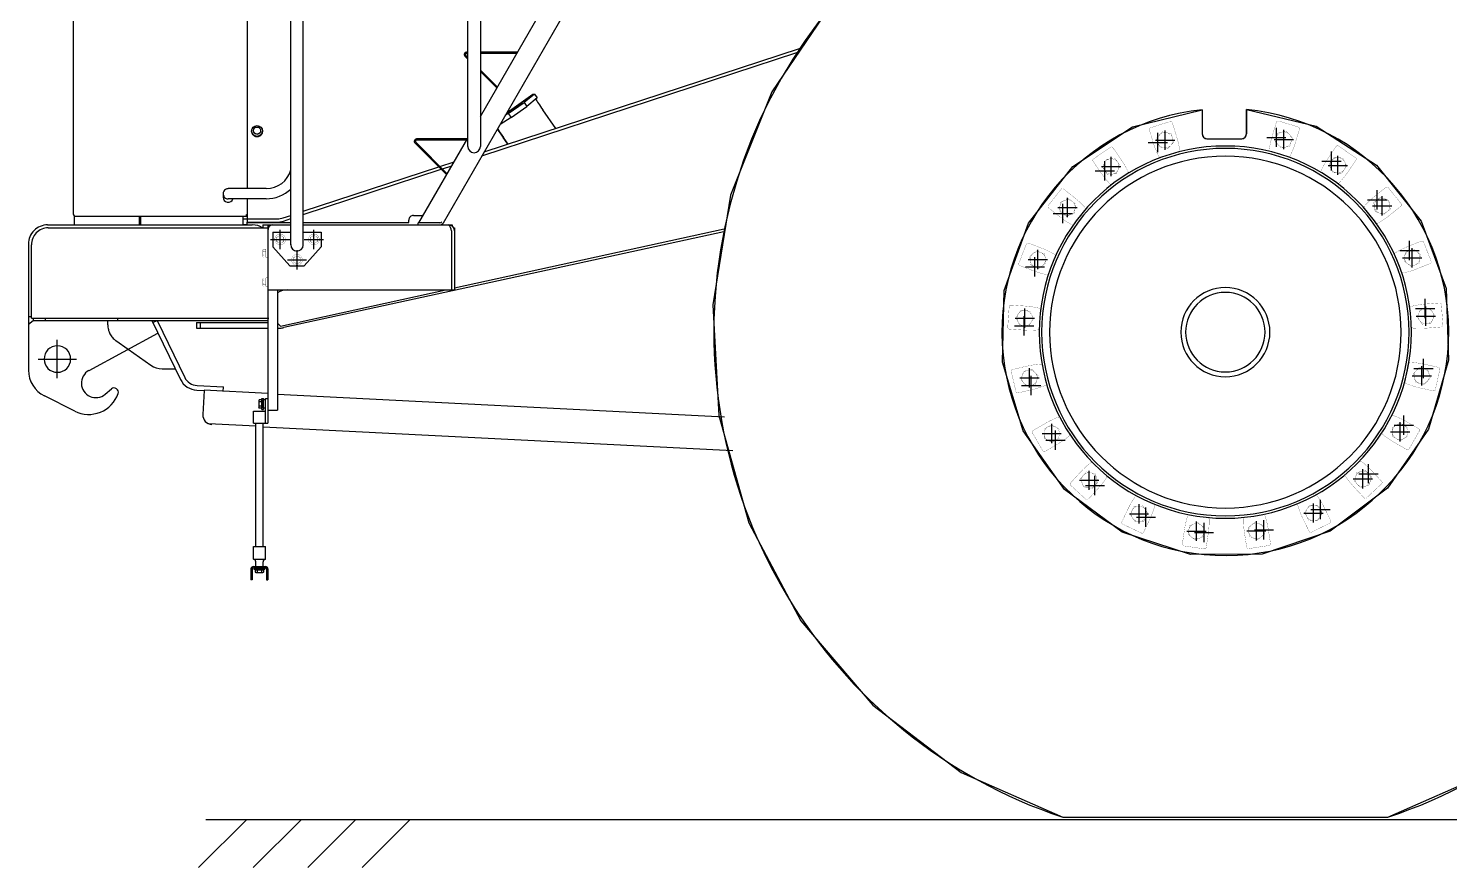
# Model space of a CAD drawing. Extents: x -633 to 241, y -1 to 752.
# Drawn here: x -196.3 to -48.8, y 2.3 to 89.3 of the extents above; entities that cross this region are included whole.
import ezdxf

# ---------------------------------------------------------------- set-up
doc = ezdxf.new("R2010")
doc.units = 0
doc.header["$LTSCALE"] = 48
doc.header["$PDMODE"] = 2
doc.header["$PDSIZE"] = -0.01
doc.linetypes.add('CENTERLINE', pattern=[1.25, 1, -0.0625, 0.125, -0.0625])
doc.linetypes.add('HIDDEN', pattern=[0.1875, 0.125, -0.0625])
doc.layers.add('0A537428______3_____', color=1, linetype='CONTINUOUS')

# ---------------------------------------------------------------- blocks, each defined once
blk = doc.blocks.new('DRW3_DET-12')
at = {"layer": '0A537428______3_____', "color": 7, "linetype": 'CONTINUOUS', "const_width": 0.02}
for points in [[(-1.13, -19.44, 0.04255), (-1.25, -20.88)], [(-0.95, -19.32, 0.333137), (-1.13, -19.44)], [(-0.95, -19.32, 0.024334), (0.95, -19.32)], [(0.8, -20.88, 1), (-0.8, -20.88, 1), (0.8, -20.88)], [(1.13, -19.44, 0.333137), (0.95, -19.32)], [(1.25, -20.88, 0.04255), (1.13, -19.44)], [(-1.25, -22.38, 0.414213), (-1.07, -22.57)], [(1.07, -22.57, 0.414213), (1.25, -22.38)]]:
    blk.add_lwpolyline(points, format="xyb", dxfattribs=at)
for points in [[(-0.8, -20.42), (0, -19.96)], [(-0.8, -21.33), (-0.8, -20.42)], [(0.8, -20.42), (0, -19.96)], [(0.8, -21.33), (0.8, -20.42)], [(-1.25, -20.88), (-1.25, -22.38)], [(0, -21.79), (-0.8, -21.33)], [(0, -21.79), (0.8, -21.33)], [(1.25, -20.88), (1.25, -22.38)], [(-1.07, -22.57), (1.07, -22.57)]]:
    blk.add_lwpolyline(points, dxfattribs=at)
at = {"layer": '0A537428______3_____', "color": 2, "linetype": 'CONTINUOUS'}
for p in [(0, -20.88), (0.8, -20.88)]:
    blk.add_point(p, dxfattribs=at)
blk = doc.blocks.new('*U188', base_point=(23.5008, 9.9935))
at = {"layer": '0A537428______3_____', "color": 230, "linetype": 'CONTINUOUS'}
blk.add_arc((23.5008, 9.9935), 0.1059, 269.99996, 344.82394, dxfattribs=at)
blk = doc.blocks.new('DRW3_DET-2')
at = {"layer": '0A537428______3_____', "color": 7, "linetype": 'CONTINUOUS', "const_width": 0.02}
for points in [[(0.56, 0, 1), (-0.56, 0, 1), (0.56, 0)], [(0.38, 0, 1), (-0.38, 0, 1), (0.38, 0)]]:
    blk.add_lwpolyline(points, format="xyb", dxfattribs=at)
for points in [[(-0.38, -0.22), (-0.38, 0.22)], [(-0.38, 0.22), (0, 0.43)], [(0.38, 0.22), (0, 0.43)], [(0.38, -0.22), (0.38, 0.22)], [(0, -0.43), (-0.38, -0.22)], [(0, -0.43), (0.38, -0.22)]]:
    blk.add_lwpolyline(points, dxfattribs=at)
at = {"layer": '0A537428______3_____', "color": 2, "linetype": 'CONTINUOUS'}
blk.add_point((0, 0), dxfattribs=at)
blk = doc.blocks.new('*U190', base_point=(23.3431, 9.8669))
at = {"layer": '0A537428______3_____', "color": 230, "linetype": 'CONTINUOUS'}
blk.add_arc((23.3431, 9.8669), 0.0212, 89.99987, 269.99989, dxfattribs=at)
blk = doc.blocks.new('*U189', base_point=(23.5008, 9.9935))
at = {"layer": '0A537428______3_____', "color": 230, "linetype": 'CONTINUOUS'}
blk.add_arc((23.5008, 9.9935), 0.1483, 269.99996, 313.58091, dxfattribs=at)
blk = doc.blocks.new('*U186', base_point=(23.3431, 9.8527))
at = {"layer": '0A537428______3_____', "color": 230, "linetype": 'CONTINUOUS'}
blk.add_arc((23.3431, 9.8527), 0.0212, 179.99991, 341.07364, dxfattribs=at)
blk = doc.blocks.new('DRW3_DET-3')
at = {"layer": '0A537428______3_____', "color": 7, "linetype": 'CONTINUOUS'}
for points, const_width in [([(-0.47, 0.43), (-0.51, 0.37)], 0.02), ([(-0.51, 0.37), (-0.51, -0.37)], 0.02), ([(-0.2, 0.43), (-0.47, 0.43)], 0.02), ([(-0.2, 0.22), (-0.47, 0.22)], 0.02), ([(-0.2, 0.43), (-0.2, -0.43)], 0.02), ([(-0.2, 0.36), (-0.19, 0.36)], 0.02), ([(-0.19, 0.44), (0, 0.44)], 0.0275), ([(-0.19, -0.44), (-0.19, 0.44)], 0.0275), ([(-0.47, -0.43), (-0.51, -0.37)], 0.02), ([(-0.2, -0.22), (-0.47, -0.22)], 0.02), ([(-0.2, -0.43), (-0.47, -0.43)], 0.02), ([(-0.2, -0.36), (-0.19, -0.36)], 0.02), ([(-0.19, -0.44), (0, -0.44)], 0.0275)]:
    blk.add_lwpolyline(points, dxfattribs=dict(at, const_width=const_width))
at = {"layer": '0A537428______3_____', "color": 7, "linetype": 'CONTINUOUS', "const_width": 0.02}
for points in [[(-0.51, 0.32, 0.173443), (-0.47, 0.22)], [(-0.47, 0.22, 0.178822), (-0.47, -0.22)], [(-0.47, -0.22, 0.173443), (-0.51, -0.32)]]:
    blk.add_lwpolyline(points, format="xyb", dxfattribs=at)
blk = doc.blocks.new('*U60', base_point=(23.5255, 9.7128))
at = {"layer": '0A537428______3_____', "color": 150, "linetype": 'CONTINUOUS'}
blk.add_arc((23.5255, 9.7128), 0.025, 180.75819, 270.00013, dxfattribs=at)
blk = doc.blocks.new('*U53', base_point=(23.5467, 9.8443))
at = {"layer": '0A537428______3_____', "color": 4, "linetype": 'CONTINUOUS'}
blk.add_arc((23.5467, 9.8443), 0.0816, 0.00282, 18.10512, dxfattribs=at)
blk = doc.blocks.new('*U52', base_point=(23.5522, 9.4127))
at = {"layer": '0A537428______3_____', "color": 4, "linetype": 'CONTINUOUS'}
blk.add_arc((23.5522, 9.4127), 0.1039, 4.2906, 12.24645, dxfattribs=at)
blk = doc.blocks.new('*U38', base_point=(23.542, 9.8487))
at = {"layer": '0A537428______3_____', "color": 4, "linetype": 'CONTINUOUS'}
blk.add_arc((23.542, 9.8487), 0.1, 0.01585, 18.10553, dxfattribs=at)
blk = doc.blocks.new('*U63', base_point=(24.113148, 9.75695))
at = {"layer": '0A537428______3_____', "color": 7, "linetype": 'CONTINUOUS'}
blk.add_arc((24.113148, 9.75695), 0.02, 89.998288, 180.00013, dxfattribs=at)
blk = doc.blocks.new('*U23', base_point=(-0.06, 0))
at = {"layer": '0A537428______3_____', "color": 7, "linetype": 'CONTINUOUS'}
blk.add_arc((-0.06, 0), 0.56, 178.8811, 360, dxfattribs=at)
blk = doc.blocks.new('*U24')
at = {"layer": '0A537428______3_____', "color": 7, "linetype": 'CONTINUOUS'}
blk.add_circle((0, 0), 1, dxfattribs=at)
blk = doc.blocks.new('*U25')
at = {"layer": '0A537428______3_____', "color": 7, "linetype": 'CONTINUOUS'}
blk.add_circle((0, 0), 1, dxfattribs=at)
blk = doc.blocks.new('DRW3_DET-4')
at = {"layer": '0A537428______3_____', "color": 7, "linetype": 'CONTINUOUS', "const_width": 0.02}
for points in [[(-0.47, 0), (-0.26, 0.37)], [(-0.47, 0), (-0.26, -0.38)], [(-0.43, 0), (-0.22, 0.37)], [(-0.43, 0), (-0.22, -0.38)], [(-0.26, 0.37), (0.22, 0.37)], [(-0.06, 0.56), (-0.04, 0.56)], [(0.22, 0.37), (0.43, 0)], [(0.22, -0.38), (0.43, 0)], [(-0.26, -0.38), (0.22, -0.38)], [(-0.06, -0.56), (-0.04, -0.56)]]:
    blk.add_lwpolyline(points, dxfattribs=at)
at = {"layer": '0A537428______3_____', "color": 7, "yscale": 0.99621425, "rotation": 270}
blk.add_blockref('*U23', (-0.06, 0), dxfattribs=at)
at = {"layer": '0A537428______3_____', "color": 7}
for name, p, xscale, yscale, zscale, rotation in [('*U24', (-0.04, 0), 0.56, 0.55786908, 0.56, 270.000026), ('*U25', (0, 0), 0.37499999, 0.37357305, 0.37499999, 270.000054)]:
    blk.add_blockref(name, p, dxfattribs=dict(at, xscale=xscale, yscale=yscale, zscale=zscale, rotation=rotation))
blk = doc.blocks.new('DRW3_DET-1')
at = {"layer": '0A537428______3_____', "color": 190, "linetype": 'CONTINUOUS', "const_width": 0.0275}
for points in [[(-0.22, 0, 0.414213), (-0.16, 0.06)], [(0.15, 0.06, 0.414213), (0.21, 0)]]:
    blk.add_lwpolyline(points, format="xyb", dxfattribs=at)
for points in [[(-0.16, 0.06), (-0.16, 0.09)], [(0.15, 0.09), (-0.16, 0.09)], [(0.15, 0.06), (0.15, 0.09)]]:
    blk.add_lwpolyline(points, dxfattribs=at)
blk = doc.blocks.new('*U44')
at = {"layer": '0A537428______3_____', "color": 4, "linetype": 'CONTINUOUS'}
blk.add_circle((0, 0), 1, dxfattribs=at)
blk = doc.blocks.new('*U43', base_point=(24.491497, 10.099784))
at = {"layer": '0A537428______3_____', "color": 4, "linetype": 'CONTINUOUS'}
blk.add_arc((24.491497, 10.099784), 0.079685, 234.46899, 266.9676, dxfattribs=at)
blk = doc.blocks.new('*U42', base_point=(24.491497, 10.099784))
at = {"layer": '0A537428______3_____', "color": 4, "linetype": 'CONTINUOUS'}
blk.add_arc((24.491497, 10.099784), 0.06, 218.11614, 267.13649, dxfattribs=at)
blk = doc.blocks.new('*U41', base_point=(24.654221, 10.215217))
at = {"layer": '0A537428______3_____', "color": 4, "linetype": 'CONTINUOUS'}
blk.add_arc((24.654221, 10.215217), 0.06, 201.9288, 267.13649, dxfattribs=at)

msp = doc.modelspace()

# ---------------------------------------------------------------- linework, layer by layer
at = {"layer": '0A537428______3_____', "color": 180, "linetype": 'CONTINUOUS'}
for points in [[(-191.61, 133.49), (-191.61, 70.08)], [(-191.38, 69.85), (-173.54, 69.85)], [(-173.65, 70.04), (-173.54, 70.04)], [(-173.65, 69.92), (-173.65, 70.04)]]:
    msp.add_lwpolyline(points, dxfattribs=at)
at = {"layer": '0A537428______3_____', "color": 6, "linetype": 'CONTINUOUS'}
for points in [[(-149.36, 123.91), (-149.36, 77.08)], [(-150.66, 77.08), (-150.66, 121.87)], [(-149.36, 80.22), (-131.35, 111.44)], [(-153.19, 69.19), (-129.82, 109.69)], [(-169.04, 66.89), (-169.04, 91.55)], [(-167.74, 66.89), (-167.74, 91.54)], [(-150.96, 86.47), (-150.66, 86.17)], [(-150.88, 86.55), (-150.66, 86.33)], [(-150.66, 86.88), (-150.79, 86.88)], [(-150.66, 86.76), (-150.79, 86.76)], [(-145.52, 86.88), (-149.36, 86.88)], [(-145.59, 86.76), (-149.36, 86.76)], [(-149.36, 85.03), (-147.6, 83.27)], [(-149.36, 84.87), (-147.66, 83.17)], [(-156.15, 77.47), (-152.85, 74.17)], [(-156.07, 77.55), (-152.79, 74.27)], [(-150.71, 77.88), (-155.99, 77.88)], [(-150.78, 77.76), (-155.99, 77.76)], [(-155.74, 69.16), (-150.66, 77.97)], [(-170.89, 68.2), (-169.04, 68.2)], [(-170.89, 68.2), (-170.89, 66.7)], [(-167.74, 68.2), (-165.89, 68.2)], [(-165.89, 68.2), (-165.89, 66.7)], [(-155.81, 68.96), (-155.81, 69.16)], [(-153.58, 69.16), (-155.81, 69.16)], [(-170.89, 66.7), (-169.14, 64.7)], [(-167.64, 64.7), (-165.89, 66.7)], [(-169.14, 64.7), (-167.64, 64.7)]]:
    msp.add_lwpolyline(points, dxfattribs=at)
at = {"layer": '0A537428______3_____', "color": 2, "linetype": 'CONTINUOUS'}
msp.add_lwpolyline([(-55.16, 7.49, 6.128823), (-88.91, 7.49)], format="xyb", dxfattribs=at)
at = {"layer": '0A537428______3_____', "color": 7, "linetype": 'CONTINUOUS'}
for points in [[(-173.54, 72.72), (-173.54, 106.67)], [(-74.45, 80.9), (-74.45, 78.4)], [(-69.83, 80.92), (-69.83, 78.4)], [(-73.95, 77.9), (-70.33, 77.9)], [(-173.54, 69.2), (-173.54, 71.67)], [(-156.79, 69.2), (-156.79, 69.44)], [(-156.29, 69.94), (-155.29, 69.94)], [(-173.54, 69.2), (-169.04, 69.2)], [(-167.74, 69.2), (-156.79, 69.2)]]:
    msp.add_lwpolyline(points, dxfattribs=at)
at = {"layer": '0A537428______3_____', "color": 2, "linetype": 'CONTINUOUS'}
for points in [[(-112.65, 92.3), (-119.12, 82.76)], [(-119.12, 82.76), (-123.38, 72.05)], [(-81.66, 79.12), (-74.45, 80.9)], [(-74.45, 80.9), (-74.45, 78.4)], [(-69.83, 80.92), (-62.61, 79.21)], [(-69.83, 78.4), (-69.83, 80.92)], [(-87.87, 75.01), (-81.66, 79.12)], [(-74.45, 78.4), (-74.3, 78.04)], [(-69.97, 78.04), (-69.83, 78.4)], [(-62.61, 79.21), (-56.36, 75.15)], [(-74.3, 78.04), (-73.95, 77.9)], [(-73.95, 77.9), (-70.33, 77.9)], [(-70.33, 77.9), (-69.97, 78.04)], [(-92.47, 69.15), (-87.87, 75.01)], [(-56.36, 75.15), (-51.7, 69.34)], [(-123.38, 72.05), (-125.23, 60.67)], [(-51.7, 69.34), (-49.12, 62.35)], [(-94.99, 62.15), (-92.47, 69.15)], [(-95.18, 54.7), (-94.99, 62.15)], [(-49.12, 62.35), (-48.86, 54.91)], [(-125.23, 60.67), (-124.6, 49.17)], [(-93.02, 47.58), (-95.18, 54.7)], [(-48.86, 54.91), (-50.95, 47.76)], [(-124.6, 49.17), (-121.5, 38.06)], [(-88.73, 41.49), (-93.02, 47.58)], [(-50.95, 47.76), (-55.2, 41.64)], [(-82.73, 37.07), (-88.73, 41.49)], [(-55.2, 41.64), (-61.15, 37.17)], [(-121.5, 38.06), (-116.09, 27.89)], [(-75.65, 34.76), (-82.73, 37.07)], [(-61.15, 37.17), (-68.21, 34.79)], [(-68.21, 34.79), (-75.65, 34.76)], [(-116.09, 27.89), (-108.62, 19.11)], [(-108.62, 19.11), (-99.44, 12.15)], [(-99.44, 12.15), (-88.91, 7.49)], [(-55.16, 7.49), (-44.63, 12.15)], [(-88.91, 7.49), (-55.16, 7.49)], [(-178.6, 2.27), (-173.6, 7.27)], [(-177.86, 7.27), (241.12, 7.27)], [(-172.94, 2.27), (-167.94, 7.27)], [(-167.28, 2.27), (-162.28, 7.27)], [(-161.63, 2.27), (-156.63, 7.27)]]:
    msp.add_lwpolyline(points, dxfattribs=at)
at = {"layer": '0A537428______3_____', "color": 4, "linetype": 'CONTINUOUS'}
for points in [[(-148.95, 76.54), (-116.22, 87.28)], [(-149.19, 76.12), (-116.51, 86.84)], [(-146.59, 80.63), (-143.91, 82.53)], [(-146.46, 80.51), (-144.83, 81.66)], [(-146.17, 80.11), (-144.55, 81.26)], [(-143.74, 82.53), (-144.83, 81.66)], [(-144.83, 81.66), (-144.54, 81.26)], [(-143.45, 82.13), (-144.55, 81.26)], [(-143.9, 82.53), (-143.74, 82.53)], [(-143.74, 82.53), (-143.45, 82.13)], [(-146.17, 80.11), (-147.31, 79.37)], [(-146.46, 80.51), (-146.78, 80.3)], [(-146.46, 80.51), (-146.17, 80.11)], [(-141.53, 78.97), (-142.89, 80.9)], [(-146.52, 77.33), (-147, 78.02)], [(-146.48, 77.35), (-146.96, 78.02)], [(-153.55, 75.03), (-152.08, 75.51)], [(-167.74, 70.37), (-153.67, 74.99)], [(-167.74, 70.03), (-153.42, 74.73)], [(-153.29, 74.77), (-152.32, 75.09)], [(-191.53, 69.85), (-191.53, 68.96)], [(-184.78, 69.85), (-184.78, 68.96)], [(-184.65, 69.84), (-184.65, 68.96)], [(-174.03, 69.84), (-174.03, 68.96)], [(-174.03, 69.59), (-170.43, 69.59)], [(-169.82, 69.69), (-169.04, 69.95)], [(-169.79, 69.36), (-169.04, 69.61)], [(-194.28, 68.96), (-173.03, 68.96)], [(-174.03, 69), (-173.59, 69)], [(-173.59, 69.24), (-173.59, 68.96)], [(-173.59, 69.24), (-170.56, 69.24)], [(-171.95, 68.96), (-169.04, 68.96)], [(-171.42, 68.96), (-171.42, 48.37)], [(-124.1, 68.25), (-169.76, 58.3)], [(-167.74, 68.96), (-152.66, 68.96)], [(-152.35, 68.34), (-152.35, 62.22)], [(-152.03, 62.42), (-124.04, 68.55)], [(-152.03, 68.34), (-152.03, 62.22)], [(-196.27, 66.97), (-196.27, 53.87)], [(-171.42, 62.22), (-152.03, 62.22)], [(-170.42, 62.22), (-170.42, 49.75)], [(-170.12, 58.46), (-152.96, 62.22)], [(-196.27, 59.47), (-195.96, 59.47)], [(-196.27, 58.66), (-195.77, 59.04)], [(-195.78, 59.28), (-195.78, 59.04)], [(-195.78, 59.04), (-171.42, 59.04)], [(-194.53, 59.28), (-194.53, 59.04)], [(-187.03, 59.28), (-187.03, 59.04)], [(-183.46, 59.04), (-180.49, 52.93)], [(-183.35, 58.83), (-182.91, 59.04)], [(-182.91, 59.04), (-180.05, 53.14)], [(-171.42, 59.28), (-171.33, 59.28)], [(-189.98, 53.86), (-182.83, 57.74)], [(-178.81, 58.84), (-171.42, 58.84)], [(-178.81, 58.84), (-178.81, 58.25)], [(-178.81, 58.25), (-171.42, 58.25)], [(-178.45, 58.84), (-178.45, 58.25)], [(-170.12, 58.46), (-170.42, 58.75)], [(-170.42, 58.25), (-170.12, 58.25)], [(-185.92, 56.06), (-183.55, 54.4)], [(-182.4, 54.04), (-181.03, 54.04)], [(-188.3, 51.39), (-187.65, 51.94)], [(-178.79, 51.81), (-178.04, 51.77)], [(-178.77, 52.3), (-176.03, 52.17)], [(-176.05, 51.68), (-176.03, 52.17)], [(-191.46, 49.63), (-194.61, 51.21)], [(-172.32, 50.8), (-172.35, 50.74)], [(-172.35, 50.73), (-172.35, 50.01)], [(-172.05, 50.8), (-172.32, 50.8)], [(-172.05, 50.59), (-172.32, 50.59)], [(-172.05, 50.15), (-172.32, 50.15)], [(-172.05, 50.8), (-172.05, 49.94)], [(-172.05, 50.73), (-172.03, 50.73)], [(-172.03, 50.93), (-171.86, 50.93)], [(-172.03, 49.81), (-172.03, 50.93)], [(-171.86, 49.81), (-171.86, 50.93)], [(-171.67, 50.79), (-171.86, 50.79)], [(-171.67, 50.96), (-171.42, 50.96)], [(-171.67, 48.37), (-171.67, 50.96)], [(-172.92, 48.37), (-172.92, 49.62)], [(-172.92, 49.62), (-171.67, 49.62)], [(-172.32, 49.94), (-172.35, 50.01)], [(-172.05, 49.94), (-172.32, 49.94)], [(-172.05, 50.01), (-172.03, 50.01)], [(-172.03, 49.81), (-171.86, 49.81)], [(-171.67, 49.95), (-171.86, 49.95)], [(-171.42, 49.75), (-170.42, 49.75)], [(-172.92, 48.37), (-171.42, 48.37)], [(-172.67, 35.57), (-172.67, 48.37)], [(-171.92, 35.57), (-171.92, 48.37)], [(-172.92, 34.26), (-172.92, 35.57)], [(-172.92, 35.57), (-171.67, 35.57)], [(-171.67, 34.26), (-171.67, 35.57)], [(-172.92, 34.26), (-171.67, 34.26)], [(-172.67, 33.51), (-172.67, 34.01)], [(-171.92, 33.51), (-171.92, 34.01)], [(-173.17, 33.26), (-173.17, 32.13)], [(-173.04, 33.01), (-173.17, 33.01)], [(-173.04, 33.26), (-173.04, 32.13)], [(-172.92, 33.51), (-171.66, 33.51)], [(-172.92, 33.38), (-171.66, 33.38)], [(-172.85, 33.2), (-172.85, 33.38)], [(-171.73, 33.2), (-172.85, 33.2)], [(-172.72, 33.18), (-172.72, 32.92)], [(-172.72, 33.18), (-171.86, 33.18)], [(-172.72, 32.92), (-172.66, 32.88)], [(-172.65, 33.18), (-172.65, 33.2)], [(-172.65, 32.88), (-171.93, 32.88)], [(-172.51, 33.18), (-172.51, 32.92)], [(-172.07, 33.18), (-172.07, 32.92)], [(-171.93, 33.18), (-171.93, 33.2)], [(-171.86, 32.92), (-171.92, 32.88)], [(-171.86, 33.18), (-171.86, 32.92)], [(-171.73, 33.2), (-171.73, 33.38)], [(-171.54, 33.26), (-171.54, 32.13)], [(-171.54, 33.01), (-171.41, 33.01)], [(-171.41, 33.26), (-171.41, 32.13)], [(-173.04, 32.13), (-173.17, 32.13)], [(-171.54, 32.13), (-171.41, 32.13)]]:
    msp.add_lwpolyline(points, dxfattribs=at)
at = {"layer": '0A537428______3_____', "color": 6, "linetype": 'CONTINUOUS'}
for points in [[(-150.79, 86.88, 0.668178), (-150.96, 86.47)], [(-150.79, 86.76, 0.66816), (-150.88, 86.55)], [(-149.36, 86.88, 0.105146), (-149.33, 86.88)], [(-155.99, 77.88, 0.668178), (-156.15, 77.47)], [(-155.99, 77.76, 0.66816), (-156.07, 77.55)], [(-150.66, 77.09, 1), (-149.36, 77.09)], [(-153.58, 69.16, 0.268016), (-153.36, 69.29)], [(-153.58, 68.96, 0.268015), (-153.19, 69.19)], [(-169.04, 66.92, 0.999947), (-167.74, 66.87)]]:
    msp.add_lwpolyline(points, format="xyb", dxfattribs=at)
at = {"layer": '0A537428______3_____', "color": 7, "linetype": 'CONTINUOUS'}
for points in [[(-74.45, 80.9, 20.025596), (-69.83, 80.92)], [(-74.45, 78.4, 0.414213), (-73.95, 77.9)], [(-70.33, 77.9, 0.414213), (-69.83, 78.4)], [(-52.72, 57.83, 1), (-91.35, 57.83, 1), (-52.72, 57.83)], [(-52.97, 57.83, 1), (-91.1, 57.83, 1), (-52.97, 57.83)], [(-53.78, 57.83, 1), (-90.28, 57.83, 1), (-53.78, 57.83)], [(-67.41, 57.83, 1), (-76.66, 57.83, 1), (-67.41, 57.83)], [(-67.91, 57.83, 1), (-76.16, 57.83, 1), (-67.91, 57.83)]]:
    msp.add_lwpolyline(points, format="xyb", dxfattribs=at)
at = {"layer": '0A537428______3_____', "color": 230, "linetype": 'CONTINUOUS'}
for points in [[(-171.59, 72.72), (-175.54, 72.72)], [(-176.07, 72.19), (-176.07, 71.84)], [(-171.59, 71.67), (-175.54, 71.67)], [(-194.21, 68.66), (-171.36, 68.66)], [(-171.95, 68.96), (-171.95, 68.65)], [(-152.65, 68.96), (-152.28, 68.96)], [(-152.28, 68.96), (-152.28, 68.84)], [(-152.12, 68.65), (-152.03, 68.65)], [(-152.03, 68.65), (-152.03, 68.34)], [(-195.96, 59.28), (-195.96, 66.9)], [(-195.96, 59.28), (-171.42, 59.28)]]:
    msp.add_lwpolyline(points, dxfattribs=at)
at = {"layer": '0A537428______3_____', "color": 180, "linetype": 'CONTINUOUS'}
msp.add_lwpolyline([(-191.61, 70.08, 0.414214), (-191.37, 69.85)], format="xyb", dxfattribs=at)
at = {"layer": '0A537428______3_____', "color": 4, "linetype": 'CONTINUOUS'}
for points in [[(-194.28, 68.96, 0.414214), (-196.27, 66.97)], [(-171.96, 68.65, 0.142319), (-173.03, 68.96)], [(-152.03, 68.35, 0.409547), (-152.66, 68.96)], [(-152.35, 68.34, 0.166421), (-152.65, 68.96)], [(-191.89, 55.04, 1), (-194.64, 55.04, 1), (-191.89, 55.04)], [(-196.27, 53.89, 0.283693), (-194.61, 51.21)], [(-189.99, 53.86, 1.103398), (-188.3, 51.39)], [(-183.55, 54.4, 0.153879), (-182.4, 54.04)], [(-180.05, 53.14, 0.275206), (-178.77, 52.3)], [(-186.96, 51.45, 0.764102), (-187.65, 51.94)], [(-180.49, 52.93, 0.275206), (-178.79, 51.81)], [(-191.46, 49.63, 0.44988), (-186.96, 51.45)], [(-172.35, 50.7, 0.173443), (-172.32, 50.59)], [(-172.32, 50.59, 0.181958), (-172.31, 50.15)], [(-172.32, 50.15, 0.344557), (-172.32, 49.94)], [(-172.67, 34.01, 0.414214), (-172.92, 34.26)], [(-171.67, 34.26, 0.414214), (-171.92, 34.01)], [(-172.92, 33.51, 0.414213), (-173.17, 33.26)], [(-172.92, 33.38, 0.414213), (-173.04, 33.26)], [(-172.62, 32.88, 0.173443), (-172.51, 32.92)], [(-172.51, 32.92, 0.181958), (-172.07, 32.92)], [(-172.07, 32.91, 0.344557), (-171.86, 32.92)], [(-171.41, 33.26, 0.414214), (-171.66, 33.51)], [(-171.54, 33.26, 0.414214), (-171.66, 33.38)]]:
    msp.add_lwpolyline(points, format="xyb", dxfattribs=at)
at = {"layer": '0A537428______3_____', "color": 230, "linetype": 'CONTINUOUS'}
for points in [[(-194.21, 68.65, 0.414214), (-195.96, 66.9)], [(-169.34, 62.22, 0.143117), (-170.42, 61.9)]]:
    msp.add_lwpolyline(points, format="xyb", dxfattribs=at)
at = {"layer": '0A537428______3_____', "color": 4, "linetype": 'HIDDEN'}
for points in [[(-188.03, 58.58), (-188.03, 59.04)], [(-187.18, 56.95), (-185.92, 56.06)]]:
    msp.add_lwpolyline(points, dxfattribs=at)
msp.add_lwpolyline([(-188.03, 58.58, 0.244735), (-187.18, 56.94)], format="xyb", dxfattribs=at)
at = {"layer": '0A537428______3_____', "color": 4, "linetype": 'CENTERLINE'}
for points in [[(-193.27, 53.04), (-193.27, 57.04)], [(-195.27, 55.04), (-191.27, 55.04)]]:
    msp.add_lwpolyline(points, dxfattribs=at)
at = {"layer": '0A537428______3_____', "color": 3, "linetype": 'CONTINUOUS'}
for points in [[(-178.04, 51.78), (-178.17, 49.29)], [(-178.04, 51.83), (-171.42, 51.49)], [(-170.42, 51.39), (-124.03, 49.05)], [(-172.67, 48.06), (-177.53, 48.31)], [(-123.17, 45.51), (-171.92, 47.97)]]:
    msp.add_lwpolyline(points, dxfattribs=at)
msp.add_lwpolyline([(-178.17, 49.29, 0.414213), (-177.22, 48.24)], format="xyb", dxfattribs=at)

# ---------------------------------------------------------------- block references
at = {"layer": '0A537428______3_____'}
for name, p, xscale, yscale, zscale, rotation in [('DRW3_DET-1', (-148.93, 86.88), 1.0000009, 1.0000009, 1.0000009, 359.99999), ('DRW3_DET-1', (-148.31, 86.88), 1.0000009, 1.0000009, 1.0000009, 359.99999), ('DRW3_DET-1', (-147.69, 86.88), 1.0000009, 1.0000009, 1.0000009, 359.99999), ('DRW3_DET-1', (-147.07, 86.88), 1.0000009, 1.0000009, 1.0000009, 359.99999), ('DRW3_DET-1', (-146.45, 86.88), 1.0000009, 1.0000009, 1.0000009, 359.99999), ('DRW3_DET-1', (-145.83, 86.88), 1.0000009, 1.0000009, 1.0000009, 359.99999), ('DRW3_DET-12', (-72.03, 57.83), 0.999999975, 0.999999975, 0.999999975, 197.42849), ('DRW3_DET-12', (-72.03, 57.83), 0.999999975, 0.999999975, 0.999999975, 163.14278), ('DRW3_DET-4', (-172.54, 78.74), 0.9999998000000001, 0.9999998000000001, 0.9999998000000001, 89.999989), ('DRW3_DET-1', (-155.36, 77.88), 1.0000009, 1.0000009, 1.0000009, 359.99999), ('DRW3_DET-1', (-154.74, 77.88), 1.0000009, 1.0000009, 1.0000009, 359.99999), ('DRW3_DET-1', (-154.12, 77.88), 1.0000009, 1.0000009, 1.0000009, 359.99999), ('DRW3_DET-1', (-153.5, 77.88), 1.0000009, 1.0000009, 1.0000009, 359.99999), ('DRW3_DET-1', (-152.88, 77.88), 1.0000009, 1.0000009, 1.0000009, 359.99999), ('DRW3_DET-1', (-152.26, 77.88), 1.0000009, 1.0000009, 1.0000009, 359.99999), ('DRW3_DET-1', (-151.64, 77.88), 1.0000009, 1.0000009, 1.0000009, 359.99999), ('DRW3_DET-1', (-151.02, 77.88), 1.0000009, 1.0000009, 1.0000009, 359.99999), ('DRW3_DET-12', (-72.03, 57.83), 0.999999975, 0.999999975, 0.999999975, 214.57135), ('DRW3_DET-12', (-72.03, 57.83), 0.999999975, 0.999999975, 0.999999975, 145.99993), ('DRW3_DET-12', (-72.03, 57.83), 0.999999975, 0.999999975, 0.999999975, 231.71421), ('DRW3_DET-12', (-72.03, 57.83), 0.999999975, 0.999999975, 0.999999975, 128.85707), ('DRW3_DET-2', (-170.14, 67.45), 0.9999998000000001, 0.9999998000000001, 0.9999998000000001, 359.99999), ('DRW3_DET-2', (-166.64, 67.45), 0.9999998000000001, 0.9999998000000001, 0.9999998000000001, 359.99999), ('DRW3_DET-3', (-171.42, 66.02), 0.9999998000000001, 0.9999998000000001, 0.9999998000000001, 359.9999300000001), ('DRW3_DET-12', (-72.03, 57.83), 0.999999975, 0.999999975, 0.999999975, 248.85707), ('DRW3_DET-12', (-72.03, 57.83), 0.999999975, 0.999999975, 0.999999975, 111.71421), ('DRW3_DET-2', (-168.39, 65.34), 0.9999998000000001, 0.9999998000000001, 0.9999998000000001, 359.99999), ('DRW3_DET-3', (-171.42, 63.02), 0.9999998000000001, 0.9999998000000001, 0.9999998000000001, 359.9999300000001), ('DRW3_DET-12', (-72.03, 57.83), 0.999999975, 0.999999975, 0.999999975, 265.99993), ('DRW3_DET-12', (-72.03, 57.83), 0.999999975, 0.999999975, 0.999999975, 94.57135600000002), ('DRW3_DET-12', (-72.03, 57.83), 0.999999975, 0.999999975, 0.999999975, 283.14278), ('DRW3_DET-12', (-72.03, 57.83), 0.999999975, 0.999999975, 0.999999975, 77.428499), ('DRW3_DET-12', (-72.03, 57.83), 0.999999975, 0.999999975, 0.999999975, 300.28564), ('DRW3_DET-12', (-72.03, 57.83), 0.999999975, 0.999999975, 0.999999975, 60.28564100000001), ('DRW3_DET-12', (-72.03, 57.83), 0.999999975, 0.999999975, 0.999999975, 317.4285), ('DRW3_DET-12', (-72.03, 57.83), 0.999999975, 0.999999975, 0.999999975, 43.14278400000001), ('DRW3_DET-12', (-72.03, 57.83), 0.999999975, 0.999999975, 0.999999975, 334.57136), ('DRW3_DET-12', (-72.03, 57.83), 0.999999975, 0.999999975, 0.999999975, 25.999927), ('DRW3_DET-12', (-72.03, 57.83), 0.999999975, 0.999999975, 0.999999975, 351.71421), ('DRW3_DET-12', (-72.03, 57.83), 0.999999975, 0.999999975, 0.999999975, 8.8570683)]:
    msp.add_blockref(name, p, dxfattribs=dict(at, xscale=xscale, yscale=yscale, zscale=zscale, rotation=rotation))
at = {"layer": '0A537428______3_____', "color": 4}
for name, p, xscale, yscale, zscale, rotation in [('*U44', (-145.81, 81.08), 1.004999725, 0.0500833075, 1.004999725, 35.148645), ('*U41', (-142.76, 80.9), 25, 1.756329725, 25, 305.34999), ('*U43', (-146.83, 78.02), 25, 1.75633115, 25, 305.3500100000001), ('*U42', (-146.83, 78.02), 25, 1.756329725, 25, 305.34999), ('*U38', (-170.56, 71.74), 25, 24.9097735, 25, 270.00009), ('*U53', (-170.45, 71.63), 25, 24.90978375, 25, 269.9999300000001), ('*U52', (-170.31, 60.84), 25, 24.90978575, 25, 269.9999300000001)]:
    msp.add_blockref(name, p, dxfattribs=dict(at, xscale=xscale, yscale=yscale, zscale=zscale, rotation=rotation))
at = {"layer": '0A537428______3_____', "color": 230, "xscale": 25, "zscale": 25}
for name, p, yscale in [('*U188', (-171.59, 75.36), 24.90487225), ('*U190', (-175.54, 72.19), 24.904872), ('*U189', (-171.59, 75.36), 24.904866), ('*U186', (-175.54, 71.84), 24.904872)]:
    msp.add_blockref(name, p, dxfattribs=dict(at, yscale=yscale))
at = {"layer": '0A537428______3_____', "color": 7, "xscale": 25, "yscale": 24.905359, "zscale": 25, "rotation": 359.99999}
msp.add_blockref('*U63', (-156.29, 69.44), dxfattribs=at)
at = {"layer": '0A537428______3_____', "color": 150, "xscale": 25, "yscale": 17.48865675, "zscale": 25, "rotation": 269.99999}
msp.add_blockref('*U60', (-170.98, 68.34), dxfattribs=at)

doc.saveas('drawing.dxf')
